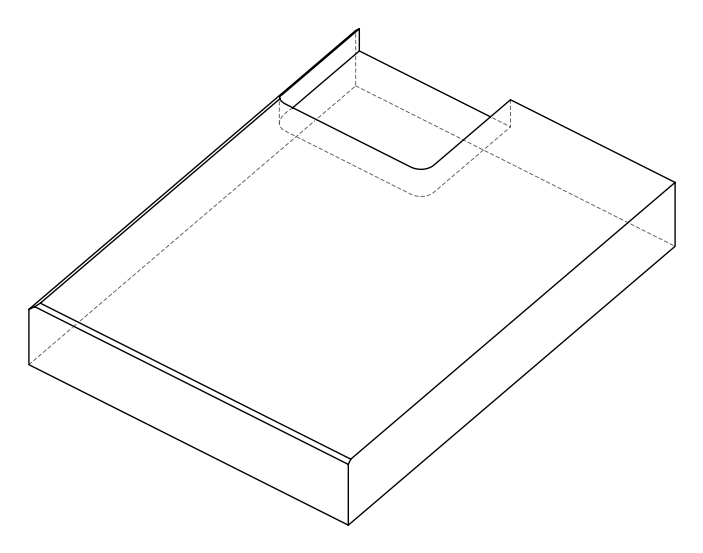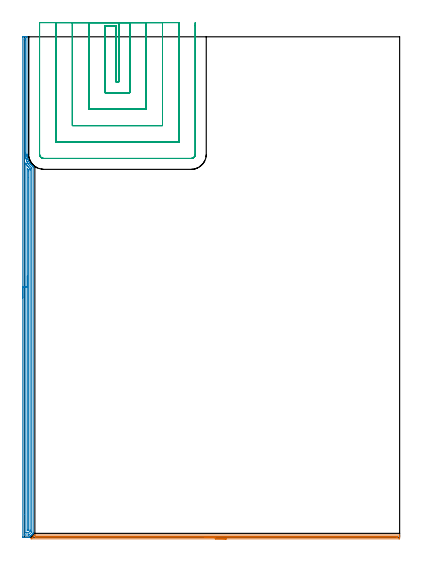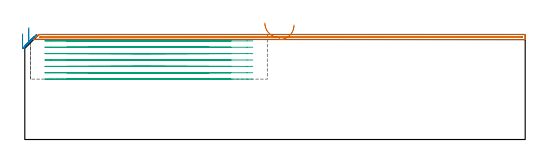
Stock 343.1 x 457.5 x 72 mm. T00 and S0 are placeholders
(PLAN: 3 operations, 1 tool changes, 48.7 min)
(1 AREA_MILL | FG_CHAMFER_SURFACE | UGT0205_001 | 5.51 min | 2080 mm3)
(2 AREA_MILL_1 | FG_CHAMFER_SURFACE_1 | UGT0205_001 | 12.95 min | 21052 mm3)
(3 MILL_SLOT | SLOT_PARTIAL_RECTANGULAR | UGT0201_094 | Follow Part, ap 5, ae 75% | 30.21 min | 597935 mm3)
(TOOL UGT0205_001 | Chamfer Mill 20 x 3 x 45 deg. | D20 FL50 Z2)
(TOOL UGT0201_094 | End mill 20 mm | D20 FL38 Z4)
(OP 1 AREA_MILL)
G17 G21 G94 G90
T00 M6
G54
G17 G0 G90 X184.6 Y-1.5 S1061 M3
G43 Z82. H0
Z78.5
G94 G1 X184.562 Z77.628 F250.
X184.448 Z76.763
X184.259 Z75.912
X183.997 Z75.08
X183.663 Z74.274
X183.26 Z73.5
X182.792 Z72.764
X182.26 Z72.072
X181.671 Z71.429
X181.028 Z70.839
X180.336 Z70.308
X179.6 Z69.84
X178.826 Z69.437
X178.02 Z69.103
X177.188 Z68.841
X176.337 Z68.652
X175.472 Z68.538
X174.6 Z68.5
X6.267
X6.119 Y-1.493 Z68.506
X6.267 Y-1.335 Z68.664
X6.713 Y-0.886 Z69.112
X7.41 Y-0.19 Z69.81
X8.053 Y0.453 Z70.452
X8.946 Y1.346 Z71.346
X9.167 Y1.567 Z71.567
X9.392 Y1.793 Z71.792
X9.593 Y1.997 Z71.989
X10.285 Y2. Z72.
X342.933
X343.09 Y1.994 Z71.993
X343.1 Y1.679 Z71.678
Y1.347 Z71.347
Y0.69 Z70.685
Y-0.519 Z69.478
X343.096 Y-1.07 Z68.924
X343.09 Y-1.491 Z68.504
X342.918 Y-1.495 Z68.501
X342.487 Y-1.5 Z68.5
X174.6
Y-0.086 Z69.914
X10.285 Y-0.085 Z69.915
X10.178 Y-0.084 Z69.916
X10.029 Y-0.079 Z69.921
X9.985 Y-0.075 Z69.925
X9.994 Y-0.064 Z69.936
X10.072 Y0.02 Z70.02
X10.157 Y0.106 Z70.106
X10.285 Y0.235 Z70.235
X10.518 Y0.461 Z70.461
X10.6 Y0.538 Z70.538
X10.661 Y0.579 Z70.579
X11.178 Y0.586 Z70.586
X340.807 Y0.585 Z70.585
X341.065 Y0.58 Z70.58
X341.089 Y0.579 Z70.579
X341.093 Y0.56 Z70.56
X341.098 Y0.529 Z70.529
X341.099 Y0.498 Z70.498
X341.1 Y0.297 Z70.297
X341.099 Y0.053 Z70.053
X341.098 Y-0.012 Z69.988
X341.093 Y-0.064 Z69.936
X341.09 Y-0.076 Z69.924
X341.081 Y-0.079 Z69.921
X341.041 Y-0.082 Z69.918
X340.701 Y-0.085 Z69.915
X340.595 Y-0.086 Z69.914
X174.6
X173.728 Z69.952
X172.864 Z70.066
X172.012 Z70.255
X171.18 Z70.517
X170.374 Z70.851
X169.6 Z71.254
X168.864 Z71.723
X168.172 Z72.254
X167.529 Z72.843
X166.94 Z73.486
X166.409 Z74.178
X165.94 Z74.914
X165.537 Z75.688
X165.203 Z76.494
X164.941 Z77.326
X164.752 Z78.178
X164.638 Z79.043
X164.6 Z79.914
G0 Z82.
M5
M2
(OP 2 AREA_MILL_1)
G17 G21 G94 G90
T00 M6
G54
G17 G0 G90 X-1.5 Y218.75 S1061 M3
G43 Z82. H0
Z72.4
G94 G1 Y218.788 Z71.528 F250.
Y218.902 Z70.664
Y219.091 Z69.812
Y219.353 Z68.98
Y219.687 Z68.174
Y220.09 Z67.4
Y220.558 Z66.664
Y221.089 Z65.972
Y221.679 Z65.329
Y222.322 Z64.74
Y223.014 Z64.208
Y223.75 Z63.74
Y224.524 Z63.337
Y225.33 Z63.003
Y226.162 Z62.741
Y227.013 Z62.552
Y227.878 Z62.438
Y228.75 Z62.4
X-1.499 Y456.888 Z62.401
X-1.496 Y457.299
X-1.491 Y457.49 Z62.404
X-1.092 Y457.5 Z62.803
X0.34 Z64.236
X0.665 Z64.56
X1.316 Z65.215
X1.765 Z65.665
X2.084 Y457.499 Z65.978
X2.397 Y457.49 Z66.289
X2.4 Y457.335 Z66.3
X2.402 Y350.361
X2.41 Y349.914 Z66.305
X2.418 Y349.739 Z66.312
X2.422 Y349.636 Z66.318
X2.428 Y349.489 Z66.325
X2.447 Y349.293 Z66.336
X2.47 Y348.995 Z66.364
X2.471 Y348.992
X2.484 Y348.846 Z66.376
X2.506 Y348.572 Z66.401
X2.54 Y348.298 Z66.436
X2.561 Y348.125 Z66.458
X2.591 Y347.953 Z66.486
X2.628 Y347.725 Z66.526
X2.636 Y347.678 Z66.534
X2.718 Y347.274 Z66.617
X2.727 Y347.23 Z66.626
X2.768 Y347.06 Z66.665
X2.832 Y346.784 Z66.731
X2.879 Y346.614 Z66.776
X2.939 Y346.388 Z66.838
X3.055 Y345.993 Z66.952
X3.09 Y345.89 Z66.986
X3.098 Y345.87 Z66.993
X3.154 Y345.709 Z67.05
X3.203 Y345.572 Z67.097
X3.228 Y345.496 Z67.126
X3.247 Y345.441 Z67.145
X3.417 Y344.996 Z67.316
X3.609 Y344.547 Z67.506
X3.685 Y344.382 Z67.582
X3.813 Y344.101 Z67.712
X3.927 Y343.873 Z67.827
X4.294 Y343.207 Z68.191
X4.541 Y342.798 Z68.439
X4.801 Y342.394 Z68.699
X4.857 Y342.313 Z68.755
X5.057 Y342.042 Z68.953
X5.188 Y341.862 Z69.086
X5.542 Y341.405 Z69.438
X5.642 Y341.284 Z69.539
X5.675 Y341.245 Z69.571
X5.997 Y340.881 Z69.893
X6.063 Y340.81 Z69.958
X6.327 Y340.524 Z70.223
X6.548 Y340.304 Z70.444
X7.277 Y339.63 Z71.175
X7.399 Y339.529 Z71.297
X7.42 Y339.511 Z71.318
X7.658 Y339.322 Z71.557
X7.83 Y339.185 Z71.73
X8.09 Y338.984 Z71.989
X8.092 Y338.905 Z71.991
X8.097 Y338.343 Z71.997
X8.1 Y4.183 Z72.
X8.098 Y3.505 Z71.988
X7.907 Y3.307 Z71.807
X6.999 Y2.398 Z70.896
X6.462 Y1.861 Z70.361
X6.228 Y1.626 Z70.124
X6.106 Y1.505 Z70.003
X5.611 Y1.011 Z69.511
X5.35 Y0.748 Z69.245
X4.766 Y0.165 Z68.665
X4.618 Y0.022 Z68.516
X4.602 Y0.01 Z68.5
X4.292 Y0. Z68.191
X3.951 Z67.85
X3.3 Z67.195
X2.096 Z65.993
X1.543 Z65.437
X-1.092 Y0.001 Z62.804
X-1.309 Y0.004 Z62.588
X-1.492 Y0.01 Z62.405
X-1.496 Y0.201 Z62.402
X-1.499 Y0.612 Z62.401
X-1.5 Y228.75 Z62.4
X-0.086 Z63.814
X-0.085 Y454.972 Z63.815
X-0.084 Y455.102 Z63.816
X-0.079 Y455.474 Z63.821
X0.281 Y455.492 Z64.181
X0.665 Y455.498 Z64.565
X0.795 Y455.499 Z64.695
X0.9 Y455.496 Z64.8
X0.968 Y455.49 Z64.868
X0.979 Y455.487 Z64.879
X0.981 Y455.471 Z64.881
X0.983 Y455.428 Z64.883
X0.985 Y455.102 Z64.885
X0.986 Y454.776 Z64.886
X0.987 Y351.197 Z64.887
X0.989 Y350.632 Z64.889
X0.992 Y350.3 Z64.892
X1.003 Y349.739 Z64.903
X1.009 Y349.564 Z64.909
X1.019 Y349.379 Z64.919
X1.061 Y348.846 Z64.961
X1.1 Y348.404 Z65.
X1.152 Y347.953 Z65.052
X1.24 Y347.368 Z65.14
X1.296 Y347.06 Z65.196
X1.47 Y346.242 Z65.37
X1.488 Y346.167 Z65.388
X1.543 Y345.954 Z65.443
X1.741 Y345.275 Z65.641
X1.835 Y344.978 Z65.735
X2.052 Y344.382 Z65.952
X2.397 Y343.514 Z66.297
X2.408 Y343.489 Z66.308
X2.422 Y343.459 Z66.322
X2.7 Y342.879 Z66.6
X2.847 Y342.596 Z66.747
X3.3 Y341.775 Z67.2
X3.342 Y341.703 Z67.242
X3.408 Y341.593 Z67.308
X3.781 Y341.021 Z67.681
X3.928 Y340.81 Z67.828
X4.178 Y340.472 Z68.078
X4.605 Y339.917 Z68.505
X5.057 Y339.393 Z68.957
X5.395 Y339.024 Z69.295
X5.935 Y338.492 Z69.835
X6.314 Y338.131 Z70.214
X6.676 Y337.793 Z70.576
X6.677 Y337.75 Z70.577
X6.682 Y337.372 Z70.582
X6.686 Y5.076 Z70.586
X6.683 Y4.695 Z70.583
X6.681 Y4.6 Z70.581
X6.679 Y4.555 Z70.579
X6.663 Y4.525 Z70.563
X6.572 Y4.429 Z70.472
X6.333 Y4.183 Z70.233
X4.548 Y2.398 Z68.448
X4.36 Y2.213 Z68.26
X4.178 Y2.038 Z68.078
X4.146 Y2.01 Z68.046
X4.117 Y2.006 Z68.017
X4.057 Y2.003 Z67.957
X3.935 Y2.001 Z67.835
X3.691 Y2. Z67.591
X1.056 Z64.956
X0.178 Z64.078
X-0.009 Y2.002 Z63.891
X-0.039 Y2.004 Z63.861
X-0.07 Y2.01 Z63.83
X-0.079 Y2.019 Z63.821
X-0.08 Y2.042 Z63.82
X-0.085 Y2.267 Z63.815
X-0.086 Y20.785 Z63.814
Y228.75
X1.328 Z65.228
X1.329 Y341.028 Z65.229
X1.33 Y341.703 Z65.23
X1.331 Y341.918 Z65.231
X1.335 Y342.109 Z65.235
X1.543 Y341.712 Z65.443
X1.553 Y341.693 Z65.453
X2.043 Y340.81 Z65.943
X2.422 Y340.167 Z66.322
X2.578 Y339.917 Z66.478
X2.89 Y339.441 Z66.79
X3.196 Y339.024 Z67.096
X3.3 Y338.888 Z67.2
X3.631 Y338.467 Z67.531
X3.911 Y338.131 Z67.811
X4.178 Y337.826 Z68.078
X4.733 Y337.238 Z68.633
X5.195 Y336.769 Z69.095
X5.262 Y336.7 Z69.162
X5.265 Y336.561 Z69.165
X5.267 Y336.345 Z69.167
X5.269 Y336.13 Z69.169
Y335.453
X5.271 Y6.644 Z69.171
X5.267 Y5.969 Z69.167
X5.265 Y5.758 Z69.165
X5.252 Y5.563 Z69.152
X5.057 Y5.36 Z68.957
X4.918 Y5.218 Z68.818
X4.777 Y5.076 Z68.677
X4.178 Y4.477 Z68.078
X3.884 Y4.183 Z67.784
X3.765 Y4.067 Z67.665
X3.721 Y4.028 Z67.621
X3.702 Y4.013 Z67.602
X3.661 Y4.01 Z67.561
X3.479 Y4.002 Z67.379
X2.422 Y4. Z66.322
X1.723 Y4.001 Z65.623
X1.543 Y4.005 Z65.443
X1.364 Y4.01 Z65.264
X1.335 Y4.021 Z65.235
X1.333 Y4.053 Z65.233
X1.33 Y4.111 Z65.23
X1.329 Y4.183 Z65.229
Y4.402
X1.328 Y228.75 Z65.228
X2.743 Z66.643
Y336.723
X2.745 Y336.814 Z66.645
X2.747 Y336.857 Z66.647
X2.748 Y336.873 Z66.648
X2.76 Y336.864 Z66.66
X3.3 Y336.25 Z67.2
X3.678 Y335.833 Z67.578
X3.848 Y335.636 Z67.748
X3.85 Y335.453 Z67.75
X3.854 Y334.89 Z67.754
X3.855 Y328.889 Z67.755
X3.857 Y6.862 Z67.757
X3.855 Y6.721 Z67.755
X3.853 Y6.65 Z67.753
X3.851 Y6.619 Z67.751
X3.835 Y6.595 Z67.735
X3.699 Y6.456 Z67.599
X3.3 Y6.058 Z67.2
X3.255 Y6.015 Z67.155
X2.875 Y6.006 Z66.775
X2.777 Y6.007 Z66.677
X2.755 Y6.01 Z66.655
X2.749 Y6.02 Z66.649
X2.747 Y6.055 Z66.647
X2.745 Y6.137 Z66.645
X2.743 Y6.536 Z66.643
Y6.862
Y228.75
Y229.621 Z66.681
Y230.486 Z66.795
Y231.338 Z66.983
Y232.17 Z67.246
Y232.976 Z67.58
Y233.75 Z67.982
Y234.486 Z68.451
Y235.178 Z68.982
Y235.821 Z69.572
Y236.41 Z70.215
Y236.941 Z70.907
Y237.41 Z71.643
Y237.813 Z72.417
Y238.147 Z73.222
Y238.409 Z74.055
Y238.598 Z74.906
Y238.712 Z75.771
Y238.75 Z76.643
G0 Z82.
M5
M2
(OP 3 MILL_SLOT)
G17 G21 G94 G90
T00 M6
G54
G17 G0 G90 X86.3 Y470.5 S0 M3
G43 Z82. H0
Z67.628
G94 G1 Y467.5 F250.
Y416.3 F500.
X83.9
Y467.5
X73.9
Y406.3
X96.3
Y467.5
Y470.5 F250.
X58.9
Y467.5
Y391.3 F500.
X111.3
Y467.5
Y470.5 F250.
X43.9
Y467.5
Y376.3 F500.
X126.3
Y467.5
Y470.5 F250.
X28.9
Y467.5
Y361.3 F500.
X141.3
Y467.5
Y470.5 F250.
X13.9
Y467.5
Y350.2 F500.
G3 X17.8 Y346.3 R3.9
G1 X152.4
G3 X156.3 Y350.2 R3.9
G1 Y467.5
Y470.5 F250.
G0 X86.3 Z63.257
G1 Y467.5
Y416.3 F500.
X83.9
Y467.5
X73.9
Y406.3
X96.3
Y467.5
Y470.5 F250.
X58.9
Y467.5
Y391.3 F500.
X111.3
Y467.5
Y470.5 F250.
X43.9
Y467.5
Y376.3 F500.
X126.3
Y467.5
Y470.5 F250.
X28.9
Y467.5
Y361.3 F500.
X141.3
Y467.5
Y470.5 F250.
X13.9
Y467.5
Y350.2 F500.
G3 X17.8 Y346.3 R3.9
G1 X152.4
G3 X156.3 Y350.2 R3.9
G1 Y467.5
Y470.5 F250.
G0 X86.3 Z58.886
G1 Y467.5
Y416.3 F500.
X83.9
Y467.5
X73.9
Y406.3
X96.3
Y467.5
Y470.5 F250.
X58.9
Y467.5
Y391.3 F500.
X111.3
Y467.5
Y470.5 F250.
X43.9
Y467.5
Y376.3 F500.
X126.3
Y467.5
Y470.5 F250.
X28.9
Y467.5
Y361.3 F500.
X141.3
Y467.5
Y470.5 F250.
X13.9
Y467.5
Y350.2 F500.
G3 X17.8 Y346.3 R3.9
G1 X152.4
G3 X156.3 Y350.2 R3.9
G1 Y467.5
Y470.5 F250.
G0 X86.3 Z54.514
G1 Y467.5
Y416.3 F500.
X83.9
Y467.5
X73.9
Y406.3
X96.3
Y467.5
Y470.5 F250.
X58.9
Y467.5
Y391.3 F500.
X111.3
Y467.5
Y470.5 F250.
X43.9
Y467.5
Y376.3 F500.
X126.3
Y467.5
Y470.5 F250.
X28.9
Y467.5
Y361.3 F500.
X141.3
Y467.5
Y470.5 F250.
X13.9
Y467.5
Y350.2 F500.
G3 X17.8 Y346.3 R3.9
G1 X152.4
G3 X156.3 Y350.2 R3.9
G1 Y467.5
Y470.5 F250.
G0 X86.3 Z50.143
G1 Y467.5
Y416.3 F500.
X83.9
Y467.5
X73.9
Y406.3
X96.3
Y467.5
Y470.5 F250.
X58.9
Y467.5
Y391.3 F500.
X111.3
Y467.5
Y470.5 F250.
X43.9
Y467.5
Y376.3 F500.
X126.3
Y467.5
Y470.5 F250.
X28.9
Y467.5
Y361.3 F500.
X141.3
Y467.5
Y470.5 F250.
X13.9
Y467.5
Y350.2 F500.
G3 X17.8 Y346.3 R3.9
G1 X152.4
G3 X156.3 Y350.2 R3.9
G1 Y467.5
Y470.5 F250.
G0 X86.3 Z45.771
G1 Y467.5
Y416.3 F500.
X83.9
Y467.5
X73.9
Y406.3
X96.3
Y467.5
Y470.5 F250.
X58.9
Y467.5
Y391.3 F500.
X111.3
Y467.5
Y470.5 F250.
X43.9
Y467.5
Y376.3 F500.
X126.3
Y467.5
Y470.5 F250.
X28.9
Y467.5
Y361.3 F500.
X141.3
Y467.5
Y470.5 F250.
X13.9
Y467.5
Y350.2 F500.
G3 X17.8 Y346.3 R3.9
G1 X152.4
G3 X156.3 Y350.2 R3.9
G1 Y467.5
Y470.5 F250.
G0 X86.3 Z41.4
G1 Y467.5
Y416.3 F500.
X83.9
Y467.5
X73.9
Y406.3
X96.3
Y467.5
Y470.5 F250.
X58.9
Y467.5
Y391.3 F500.
X111.3
Y467.5
Y470.5 F250.
X43.9
Y467.5
Y376.3 F500.
X126.3
Y467.5
Y470.5 F250.
X28.9
Y467.5
Y361.3 F500.
X141.3
Y467.5
Y470.5 F250.
X13.9
Y467.5
Y350.2 F500.
G3 X17.8 Y346.3 R3.9
G1 X152.4
G3 X156.3 Y350.2 R3.9
G1 Y467.5
Y470.5 F250.
G0 Z82.
M5
M2
